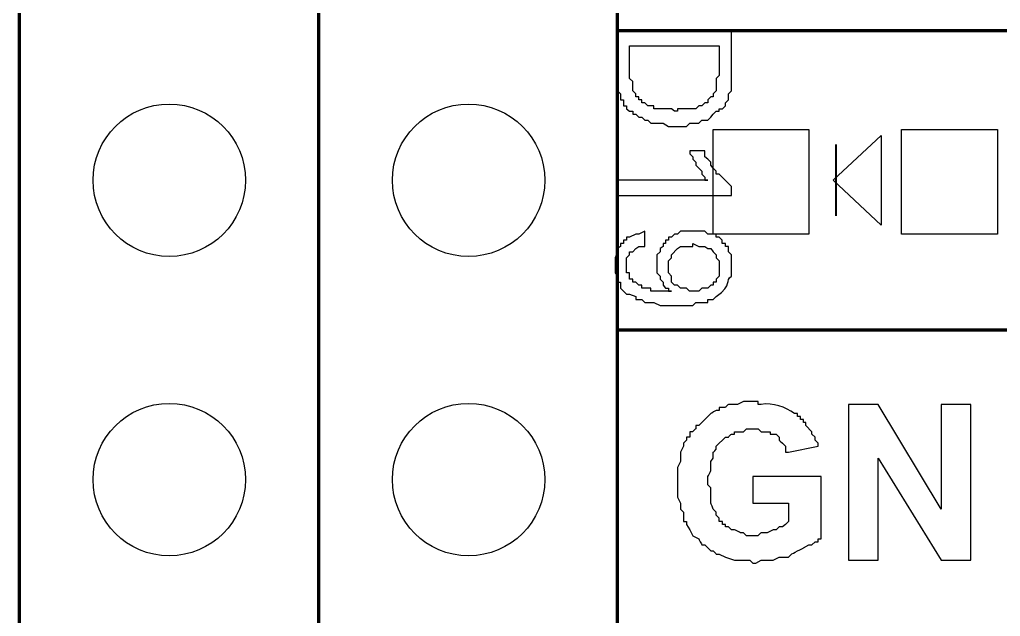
# Model space of a CAD drawing. Header units: millimetres. Extents: x -109 to -14.2, y -107.5 to -24.7.
# Drawn here: x -51.69 to -43.36, y -86.32 to -81.25 of the extents above; entities that cross this region are included whole.
import ezdxf

# ---------------------------------------------------------------- set-up
doc = ezdxf.new("R2010")
doc.units = ezdxf.units.MM
doc.header["$MEASUREMENT"] = 0
doc.layers.add('layer 1', color=7, linetype='Continuous')

msp = doc.modelspace()

# ---------------------------------------------------------------- linework, layer by layer
at = {"layer": 'layer 1', "color": 0}
for centre in [(-50.4162, -82.6177), (-47.8735, -82.6177), (-50.4162, -85.1604), (-47.8735, -85.1604)]:
    msp.add_ellipse(centre, major_axis=(0, 0.6474), ratio=1, dxfattribs=at)
at = {"layer": 'layer 1', "color": 0, "lineweight": 80}
for points in [[(-51.6875, -91.5042), (-51.6875, -91.5042), (-51.6875, -40.7152), (-51.6875, -40.7152)], [(-49.1448, -91.5042), (-49.1448, -91.5042), (-49.1448, -40.7152), (-49.1448, -40.7152)], [(-49.1448, -91.5042), (-49.1448, -91.5042), (-49.1448, -40.7152), (-49.1448, -40.7152)], [(-46.6086, -91.5042), (-46.6086, -91.5042), (-46.6086, -40.7152), (-46.6086, -40.7152)], [(-46.6086, -81.3464), (-46.6086, -81.3464), (-37.9674, -81.3464), (-37.9674, -81.3464)], [(-46.6086, -83.889), (-46.6086, -83.889), (-37.9674, -83.889), (-37.9674, -83.889)]]:
    msp.add_open_spline(points, degree=3, dxfattribs=at)
at = {"layer": 'layer 1', "color": 0}
for points, knots in [([(-46.6086, -81.3464), (-46.6086, -81.3464), (-45.6406, -81.3464), (-45.6406, -81.3464), (-45.6406, -81.3464), (-45.6406, -81.3464), (-45.6406, -81.8562), (-45.6406, -81.8562), (-45.6406, -81.8562), (-45.6406, -81.8562), (-45.6664, -81.882), (-45.6664, -81.882), (-45.6664, -81.882), (-45.6664, -81.882), (-45.6664, -81.9336), (-45.6664, -81.9336), (-45.6664, -81.9336), (-45.6664, -81.9336), (-45.6922, -81.9595), (-45.6922, -81.9595), (-45.6922, -81.9595), (-45.6922, -81.9595), (-45.6922, -81.9853), (-45.6922, -81.9853), (-45.6922, -81.9853), (-45.6922, -81.9853), (-45.718, -82.0111), (-45.718, -82.0111), (-45.718, -82.0111), (-45.718, -82.0111), (-45.7438, -82.0111), (-45.7438, -82.0111), (-45.7438, -82.0111), (-45.7438, -82.0111), (-45.7438, -82.0304), (-45.7438, -82.0304), (-45.7438, -82.0304), (-45.7438, -82.0304), (-45.7696, -82.0304), (-45.7696, -82.0304), (-45.7696, -82.0304), (-45.7696, -82.0304), (-45.7954, -82.0563), (-45.7954, -82.0563), (-45.7954, -82.0563), (-45.7954, -82.0563), (-45.8148, -82.0821), (-45.8148, -82.0821), (-45.8148, -82.0821), (-45.8148, -82.0821), (-45.8406, -82.1079), (-45.8406, -82.1079), (-45.8406, -82.1079), (-45.8406, -82.1079), (-45.8922, -82.1079), (-45.8922, -82.1079), (-45.8922, -82.1079), (-45.8922, -82.1079), (-45.9181, -82.1337), (-45.9181, -82.1337), (-45.9181, -82.1337), (-45.9181, -82.1337), (-45.9955, -82.1337), (-45.9955, -82.1337), (-45.9955, -82.1337), (-45.9955, -82.1337), (-46.0213, -82.1595), (-46.0213, -82.1595), (-46.0213, -82.1595), (-46.0213, -82.1595), (-46.1762, -82.1595), (-46.1762, -82.1595), (-46.1762, -82.1595), (-46.1762, -82.1595), (-46.2214, -82.1337), (-46.2214, -82.1337), (-46.2214, -82.1337), (-46.2214, -82.1337), (-46.3246, -82.1337), (-46.3246, -82.1337), (-46.3246, -82.1337), (-46.3246, -82.1337), (-46.3505, -82.1079), (-46.3505, -82.1079), (-46.3505, -82.1079), (-46.3505, -82.1079), (-46.3763, -82.1079), (-46.3763, -82.1079), (-46.3763, -82.1079), (-46.3763, -82.1079), (-46.4021, -82.0821), (-46.4021, -82.0821), (-46.4021, -82.0821), (-46.4021, -82.0821), (-46.4279, -82.0821), (-46.4279, -82.0821), (-46.4279, -82.0821), (-46.4279, -82.0821), (-46.4537, -82.0563), (-46.4537, -82.0563), (-46.4537, -82.0563), (-46.4537, -82.0563), (-46.4795, -82.0563), (-46.4795, -82.0563), (-46.4795, -82.0563), (-46.4795, -82.0563), (-46.4795, -82.0304), (-46.4795, -82.0304), (-46.4795, -82.0304), (-46.4795, -82.0304), (-46.5053, -82.0304), (-46.5053, -82.0304), (-46.5053, -82.0304), (-46.5053, -82.0304), (-46.5311, -82.0111), (-46.5311, -82.0111), (-46.5311, -82.0111), (-46.5311, -82.0111), (-46.5311, -81.9853), (-46.5311, -81.9853), (-46.5311, -81.9853), (-46.5311, -81.9853), (-46.557, -81.9853), (-46.557, -81.9853), (-46.557, -81.9853), (-46.557, -81.9853), (-46.557, -81.9336), (-46.557, -81.9336), (-46.557, -81.9336), (-46.557, -81.9336), (-46.5828, -81.9336), (-46.5828, -81.9336), (-46.5828, -81.9336), (-46.5828, -81.9336), (-46.5828, -81.882), (-46.5828, -81.882), (-46.5828, -81.882), (-46.5828, -81.882), (-46.6086, -81.8562), (-46.6086, -81.8562), (-46.6086, -81.8562), (-46.6086, -81.8562), (-46.6086, -81.7013), (-46.6086, -81.7013), (-46.6086, -81.7013), (-46.6086, -81.7013), (-46.6086, -81.3464), (-46.6086, -81.3464)], [0, 0, 0, 0, 0.026316, 0.026316, 0.026316, 0.026316, 0.052632, 0.052632, 0.052632, 0.052632, 0.078947, 0.078947, 0.078947, 0.078947, 0.105263, 0.105263, 0.105263, 0.105263, 0.131579, 0.131579, 0.131579, 0.131579, 0.157895, 0.157895, 0.157895, 0.157895, 0.184211, 0.184211, 0.184211, 0.184211, 0.210526, 0.210526, 0.210526, 0.210526, 0.236842, 0.236842, 0.236842, 0.236842, 0.263158, 0.263158, 0.263158, 0.263158, 0.289474, 0.289474, 0.289474, 0.289474, 0.315789, 0.315789, 0.315789, 0.315789, 0.342105, 0.342105, 0.342105, 0.342105, 0.368421, 0.368421, 0.368421, 0.368421, 0.394737, 0.394737, 0.394737, 0.394737, 0.421053, 0.421053, 0.421053, 0.421053, 0.447368, 0.447368, 0.447368, 0.447368, 0.473684, 0.473684, 0.473684, 0.473684, 0.5, 0.5, 0.5, 0.5, 0.526316, 0.526316, 0.526316, 0.526316, 0.552632, 0.552632, 0.552632, 0.552632, 0.578947, 0.578947, 0.578947, 0.578947, 0.605263, 0.605263, 0.605263, 0.605263, 0.631579, 0.631579, 0.631579, 0.631579, 0.657895, 0.657895, 0.657895, 0.657895, 0.684211, 0.684211, 0.684211, 0.684211, 0.710526, 0.710526, 0.710526, 0.710526, 0.736842, 0.736842, 0.736842, 0.736842, 0.763158, 0.763158, 0.763158, 0.763158, 0.789474, 0.789474, 0.789474, 0.789474, 0.815789, 0.815789, 0.815789, 0.815789, 0.842105, 0.842105, 0.842105, 0.842105, 0.868421, 0.868421, 0.868421, 0.868421, 0.894737, 0.894737, 0.894737, 0.894737, 0.921053, 0.921053, 0.921053, 0.921053, 0.947368, 0.947368, 0.947368, 0.947368, 1, 1, 1, 1]), ([(-46.5053, -81.4754), (-46.5053, -81.4754), (-46.5053, -81.7529), (-46.5053, -81.7529), (-46.5053, -81.7529), (-46.5053, -81.7529), (-46.4795, -81.7787), (-46.4795, -81.7787), (-46.4795, -81.7787), (-46.4795, -81.7787), (-46.4795, -81.8562), (-46.4795, -81.8562), (-46.4795, -81.8562), (-46.4795, -81.8562), (-46.4537, -81.882), (-46.4537, -81.882), (-46.4537, -81.882), (-46.4537, -81.882), (-46.4537, -81.9078), (-46.4537, -81.9078), (-46.4537, -81.9078), (-46.4537, -81.9078), (-46.4279, -81.9078), (-46.4279, -81.9078), (-46.4279, -81.9078), (-46.4279, -81.9078), (-46.4279, -81.9336), (-46.4279, -81.9336), (-46.4279, -81.9336), (-46.4279, -81.9336), (-46.4021, -81.9336), (-46.4021, -81.9336), (-46.4021, -81.9336), (-46.4021, -81.9336), (-46.4021, -81.9595), (-46.4021, -81.9595), (-46.4021, -81.9595), (-46.4021, -81.9595), (-46.3763, -81.9595), (-46.3763, -81.9595), (-46.3763, -81.9595), (-46.3763, -81.9595), (-46.3505, -81.9853), (-46.3505, -81.9853), (-46.3505, -81.9853), (-46.3505, -81.9853), (-46.2988, -81.9853), (-46.2988, -81.9853), (-46.2988, -81.9853), (-46.2988, -81.9853), (-46.2988, -82.0111), (-46.2988, -82.0111), (-46.2988, -82.0111), (-46.2988, -82.0111), (-46.1504, -82.0111), (-46.1504, -82.0111), (-46.1504, -82.0111), (-46.1504, -82.0111), (-46.1246, -82.0304), (-46.1246, -82.0304), (-46.1246, -82.0304), (-46.1246, -82.0304), (-46.0988, -82.0304), (-46.0988, -82.0304), (-46.0988, -82.0304), (-46.0988, -82.0304), (-46.0988, -82.0111), (-46.0988, -82.0111), (-46.0988, -82.0111), (-46.0988, -82.0111), (-45.9439, -82.0111), (-45.9439, -82.0111), (-45.9439, -82.0111), (-45.9439, -82.0111), (-45.9181, -81.9853), (-45.9181, -81.9853), (-45.9181, -81.9853), (-45.9181, -81.9853), (-45.8922, -81.9853), (-45.8922, -81.9853), (-45.8922, -81.9853), (-45.8922, -81.9853), (-45.8664, -81.9595), (-45.8664, -81.9595), (-45.8664, -81.9595), (-45.8664, -81.9595), (-45.8406, -81.9595), (-45.8406, -81.9595), (-45.8406, -81.9595), (-45.8406, -81.9595), (-45.8406, -81.9336), (-45.8406, -81.9336), (-45.8406, -81.9336), (-45.8406, -81.9336), (-45.8148, -81.9078), (-45.8148, -81.9078), (-45.8148, -81.9078), (-45.8148, -81.9078), (-45.7954, -81.9078), (-45.7954, -81.9078), (-45.7954, -81.9078), (-45.7954, -81.9078), (-45.7954, -81.882), (-45.7954, -81.882), (-45.7954, -81.882), (-45.7954, -81.882), (-45.7696, -81.8562), (-45.7696, -81.8562), (-45.7696, -81.8562), (-45.7696, -81.8562), (-45.7696, -81.7529), (-45.7696, -81.7529), (-45.7696, -81.7529), (-45.7696, -81.7529), (-45.7438, -81.7271), (-45.7438, -81.7271), (-45.7438, -81.7271), (-45.7438, -81.7271), (-45.7438, -81.4754), (-45.7438, -81.4754), (-45.7438, -81.4754), (-45.7438, -81.4754), (-46.5053, -81.4754), (-46.5053, -81.4754)], [0, 0, 0, 0, 0.03125, 0.03125, 0.03125, 0.03125, 0.0625, 0.0625, 0.0625, 0.0625, 0.09375, 0.09375, 0.09375, 0.09375, 0.125, 0.125, 0.125, 0.125, 0.15625, 0.15625, 0.15625, 0.15625, 0.1875, 0.1875, 0.1875, 0.1875, 0.21875, 0.21875, 0.21875, 0.21875, 0.25, 0.25, 0.25, 0.25, 0.28125, 0.28125, 0.28125, 0.28125, 0.3125, 0.3125, 0.3125, 0.3125, 0.34375, 0.34375, 0.34375, 0.34375, 0.375, 0.375, 0.375, 0.375, 0.40625, 0.40625, 0.40625, 0.40625, 0.4375, 0.4375, 0.4375, 0.4375, 0.46875, 0.46875, 0.46875, 0.46875, 0.5, 0.5, 0.5, 0.5, 0.53125, 0.53125, 0.53125, 0.53125, 0.5625, 0.5625, 0.5625, 0.5625, 0.59375, 0.59375, 0.59375, 0.59375, 0.625, 0.625, 0.625, 0.625, 0.65625, 0.65625, 0.65625, 0.65625, 0.6875, 0.6875, 0.6875, 0.6875, 0.71875, 0.71875, 0.71875, 0.71875, 0.75, 0.75, 0.75, 0.75, 0.78125, 0.78125, 0.78125, 0.78125, 0.8125, 0.8125, 0.8125, 0.8125, 0.84375, 0.84375, 0.84375, 0.84375, 0.875, 0.875, 0.875, 0.875, 0.90625, 0.90625, 0.90625, 0.90625, 0.9375, 0.9375, 0.9375, 0.9375, 1, 1, 1, 1]), ([(-45.7954, -82.1853), (-45.7954, -82.1853), (-45.7954, -83.0759), (-45.7954, -83.0759), (-45.7954, -83.0759), (-45.7954, -83.0759), (-44.9823, -83.0759), (-44.9823, -83.0759), (-44.9823, -83.0759), (-44.9823, -83.0759), (-44.9823, -82.1853), (-44.9823, -82.1853), (-44.9823, -82.1853), (-44.9823, -82.1853), (-45.7954, -82.1853), (-45.7954, -82.1853)], [0, 0, 0, 0, 0.2, 0.2, 0.2, 0.2, 0.4, 0.4, 0.4, 0.4, 0.6, 0.6, 0.6, 0.6, 1, 1, 1, 1]), ([(-44.195, -82.1853), (-44.195, -82.1853), (-44.195, -83.0759), (-44.195, -83.0759), (-44.195, -83.0759), (-44.195, -83.0759), (-43.3818, -83.0759), (-43.3818, -83.0759), (-43.3818, -83.0759), (-43.3818, -83.0759), (-43.3818, -82.1853), (-43.3818, -82.1853), (-43.3818, -82.1853), (-43.3818, -82.1853), (-44.195, -82.1853), (-44.195, -82.1853)], [0, 0, 0, 0, 0.2, 0.2, 0.2, 0.2, 0.4, 0.4, 0.4, 0.4, 0.6, 0.6, 0.6, 0.6, 1, 1, 1, 1]), ([(-44.3692, -82.2369), (-44.3692, -82.2369), (-44.7758, -82.6177), (-44.7758, -82.6177), (-44.7758, -82.6177), (-44.7758, -82.6177), (-44.3692, -82.9985), (-44.3692, -82.9985), (-44.3692, -82.9985), (-44.3692, -82.9985), (-44.3692, -82.2369), (-44.3692, -82.2369)], [0, 0, 0, 0, 0.25, 0.25, 0.25, 0.25, 0.5, 0.5, 0.5, 0.5, 1, 1, 1, 1]), ([(-46.6086, -82.7468), (-46.6086, -82.7468), (-46.6086, -82.6177), (-46.6086, -82.6177), (-46.6086, -82.6177), (-46.6086, -82.6177), (-45.8406, -82.6177), (-45.8406, -82.6177), (-45.8406, -82.6177), (-45.8406, -82.6177), (-45.8664, -82.6177), (-45.8664, -82.6177), (-45.8664, -82.6177), (-45.8664, -82.6177), (-45.8664, -82.5919), (-45.8664, -82.5919), (-45.8664, -82.5919), (-45.8664, -82.5919), (-45.8922, -82.5661), (-45.8922, -82.5661), (-45.8922, -82.5661), (-45.8922, -82.5661), (-45.8922, -82.5403), (-45.8922, -82.5403), (-45.8922, -82.5403), (-45.8922, -82.5403), (-45.9439, -82.4886), (-45.9439, -82.4886), (-45.9439, -82.4886), (-45.9439, -82.4886), (-45.9439, -82.4628), (-45.9439, -82.4628), (-45.9439, -82.4628), (-45.9439, -82.4628), (-45.9697, -82.437), (-45.9697, -82.437), (-45.9697, -82.437), (-45.9697, -82.437), (-45.9697, -82.4176), (-45.9697, -82.4176), (-45.9697, -82.4176), (-45.9697, -82.4176), (-45.9955, -82.3918), (-45.9955, -82.3918), (-45.9955, -82.3918), (-45.9955, -82.3918), (-45.9955, -82.366), (-45.9955, -82.366), (-45.9955, -82.366), (-45.9955, -82.366), (-45.8664, -82.366), (-45.8664, -82.366), (-45.8664, -82.366), (-45.8664, -82.366), (-45.8664, -82.4176), (-45.8664, -82.4176), (-45.8664, -82.4176), (-45.8664, -82.4176), (-45.8406, -82.437), (-45.8406, -82.437), (-45.8406, -82.437), (-45.8406, -82.437), (-45.8148, -82.4628), (-45.8148, -82.4628), (-45.8148, -82.4628), (-45.8148, -82.4628), (-45.8148, -82.4886), (-45.8148, -82.4886), (-45.8148, -82.4886), (-45.8148, -82.4886), (-45.7954, -82.5144), (-45.7954, -82.5144), (-45.7954, -82.5144), (-45.7954, -82.5144), (-45.7696, -82.5403), (-45.7696, -82.5403), (-45.7696, -82.5403), (-45.7696, -82.5403), (-45.7696, -82.5661), (-45.7696, -82.5661), (-45.7696, -82.5661), (-45.7696, -82.5661), (-45.7438, -82.5661), (-45.7438, -82.5661), (-45.7438, -82.5661), (-45.7438, -82.5661), (-45.6406, -82.6693), (-45.6406, -82.6693), (-45.6406, -82.6693), (-45.6406, -82.6693), (-45.6406, -82.7468), (-45.6406, -82.7468), (-45.6406, -82.7468), (-45.6406, -82.7468), (-46.6086, -82.7468), (-46.6086, -82.7468)], [0, 0, 0, 0, 0.04, 0.04, 0.04, 0.04, 0.08, 0.08, 0.08, 0.08, 0.12, 0.12, 0.12, 0.12, 0.16, 0.16, 0.16, 0.16, 0.2, 0.2, 0.2, 0.2, 0.24, 0.24, 0.24, 0.24, 0.28, 0.28, 0.28, 0.28, 0.32, 0.32, 0.32, 0.32, 0.36, 0.36, 0.36, 0.36, 0.4, 0.4, 0.4, 0.4, 0.44, 0.44, 0.44, 0.44, 0.48, 0.48, 0.48, 0.48, 0.52, 0.52, 0.52, 0.52, 0.56, 0.56, 0.56, 0.56, 0.6, 0.6, 0.6, 0.6, 0.64, 0.64, 0.64, 0.64, 0.68, 0.68, 0.68, 0.68, 0.72, 0.72, 0.72, 0.72, 0.76, 0.76, 0.76, 0.76, 0.8, 0.8, 0.8, 0.8, 0.84, 0.84, 0.84, 0.84, 0.88, 0.88, 0.88, 0.88, 0.92, 0.92, 0.92, 0.92, 1, 1, 1, 1]), ([(-46.3764, -83.0501), (-46.3764, -83.0501), (-46.3764, -83.1792), (-46.3764, -83.1792), (-46.3764, -83.1792), (-46.3764, -83.1792), (-46.428, -83.1792), (-46.428, -83.1792), (-46.428, -83.1792), (-46.428, -83.1792), (-46.4538, -83.1985), (-46.4538, -83.1985), (-46.4538, -83.1985), (-46.4538, -83.1985), (-46.4796, -83.2243), (-46.4796, -83.2243), (-46.4796, -83.2243), (-46.4796, -83.2243), (-46.5054, -83.2243), (-46.5054, -83.2243), (-46.5054, -83.2243), (-46.5054, -83.2243), (-46.5054, -83.2501), (-46.5054, -83.2501), (-46.5054, -83.2501), (-46.5054, -83.2501), (-46.5313, -83.276), (-46.5313, -83.276), (-46.5313, -83.276), (-46.5313, -83.276), (-46.5313, -83.405), (-46.5313, -83.405), (-46.5313, -83.405), (-46.5313, -83.405), (-46.5054, -83.405), (-46.5054, -83.405), (-46.5054, -83.405), (-46.5054, -83.405), (-46.5054, -83.4566), (-46.5054, -83.4566), (-46.5054, -83.4566), (-46.5054, -83.4566), (-46.4796, -83.4566), (-46.4796, -83.4566), (-46.4796, -83.4566), (-46.4796, -83.4566), (-46.4796, -83.4825), (-46.4796, -83.4825), (-46.4796, -83.4825), (-46.4796, -83.4825), (-46.4538, -83.4825), (-46.4538, -83.4825), (-46.4538, -83.4825), (-46.4538, -83.4825), (-46.428, -83.5083), (-46.428, -83.5083), (-46.428, -83.5083), (-46.428, -83.5083), (-46.4022, -83.5083), (-46.4022, -83.5083), (-46.4022, -83.5083), (-46.4022, -83.5083), (-46.4022, -83.5341), (-46.4022, -83.5341), (-46.4022, -83.5341), (-46.4022, -83.5341), (-46.3247, -83.5341), (-46.3247, -83.5341), (-46.3247, -83.5341), (-46.3247, -83.5341), (-46.3247, -83.5599), (-46.3247, -83.5599), (-46.3247, -83.5599), (-46.3247, -83.5599), (-46.2989, -83.5599), (-46.2989, -83.5599), (-46.2989, -83.5599), (-46.258, -83.5599), (-46.2172, -83.5599), (-46.1763, -83.5599), (-46.1763, -83.5599), (-46.1763, -83.5599), (-46.1505, -83.5599), (-46.1505, -83.5599), (-46.1505, -83.5599), (-46.1505, -83.5599), (-46.1763, -83.5599), (-46.1763, -83.5599), (-46.1763, -83.5599), (-46.1763, -83.5599), (-46.1763, -83.5341), (-46.1763, -83.5341), (-46.1763, -83.5341), (-46.1763, -83.5341), (-46.2021, -83.5341), (-46.2021, -83.5341), (-46.2021, -83.5341), (-46.2021, -83.5341), (-46.2215, -83.5083), (-46.2215, -83.5083), (-46.2215, -83.5083), (-46.2215, -83.5083), (-46.2215, -83.4825), (-46.2215, -83.4825), (-46.2215, -83.4825), (-46.2215, -83.4825), (-46.2473, -83.4566), (-46.2473, -83.4566), (-46.2473, -83.4566), (-46.2473, -83.4566), (-46.2473, -83.4309), (-46.2473, -83.4309), (-46.2473, -83.4309), (-46.2473, -83.4309), (-46.2731, -83.405), (-46.2731, -83.405), (-46.2731, -83.405), (-46.2731, -83.405), (-46.2731, -83.2501), (-46.2731, -83.2501), (-46.2731, -83.2501), (-46.2731, -83.2501), (-46.2473, -83.2243), (-46.2473, -83.2243), (-46.2473, -83.2243), (-46.2473, -83.2243), (-46.2473, -83.1985), (-46.2473, -83.1985), (-46.2473, -83.1985), (-46.2473, -83.1985), (-46.2215, -83.1792), (-46.2215, -83.1792), (-46.2215, -83.1792), (-46.2215, -83.1792), (-46.2215, -83.1533), (-46.2215, -83.1533), (-46.2215, -83.1533), (-46.2215, -83.1533), (-46.2021, -83.1533), (-46.2021, -83.1533), (-46.2021, -83.1533), (-46.2021, -83.1533), (-46.2021, -83.1275), (-46.2021, -83.1275), (-46.2021, -83.1275), (-46.2021, -83.1275), (-46.1763, -83.1275), (-46.1763, -83.1275), (-46.1763, -83.1275), (-46.1763, -83.1275), (-46.1763, -83.1017), (-46.1763, -83.1017), (-46.1763, -83.1017), (-46.1763, -83.1017), (-46.1505, -83.1017), (-46.1505, -83.1017), (-46.1505, -83.1017), (-46.1505, -83.1017), (-46.1247, -83.0759), (-46.1247, -83.0759), (-46.1247, -83.0759), (-46.1247, -83.0759), (-46.0989, -83.0759), (-46.0989, -83.0759), (-46.0989, -83.0759), (-46.0989, -83.0759), (-46.073, -83.0501), (-46.073, -83.0501), (-46.073, -83.0501), (-46.073, -83.0501), (-45.8665, -83.0501), (-45.8665, -83.0501), (-45.8665, -83.0501), (-45.8665, -83.0501), (-45.8407, -83.0759), (-45.8407, -83.0759), (-45.8407, -83.0759), (-45.8407, -83.0759), (-45.7697, -83.0759), (-45.7697, -83.0759), (-45.7697, -83.0759), (-45.7697, -83.0759), (-45.7697, -83.1017), (-45.7697, -83.1017), (-45.7697, -83.1017), (-45.7697, -83.1017), (-45.7439, -83.1017), (-45.7439, -83.1017), (-45.7439, -83.1017), (-45.7439, -83.1017), (-45.7181, -83.1275), (-45.7181, -83.1275), (-45.7181, -83.1275), (-45.7181, -83.1275), (-45.7181, -83.1533), (-45.7181, -83.1533), (-45.7181, -83.1533), (-45.7181, -83.1533), (-45.6923, -83.1533), (-45.6923, -83.1533), (-45.6923, -83.1533), (-45.6923, -83.1533), (-45.6923, -83.1792), (-45.6923, -83.1792), (-45.6923, -83.1792), (-45.6923, -83.1792), (-45.6665, -83.1792), (-45.6665, -83.1792), (-45.6665, -83.1792), (-45.6665, -83.1792), (-45.6665, -83.2243), (-45.6665, -83.2243), (-45.6665, -83.2243), (-45.6665, -83.2243), (-45.6407, -83.2501), (-45.6407, -83.2501), (-45.6407, -83.2501), (-45.6407, -83.2501), (-45.6407, -83.4309), (-45.6407, -83.4309), (-45.6407, -83.4309), (-45.6968, -83.4707), (-45.6273, -83.5028), (-45.7697, -83.6051), (-45.7697, -83.6051), (-45.7697, -83.6051), (-45.7956, -83.6309), (-45.7956, -83.6309), (-45.7956, -83.6309), (-45.7956, -83.6309), (-45.8407, -83.6309), (-45.8407, -83.6309), (-45.8407, -83.6309), (-45.8407, -83.6309), (-45.8407, -83.6567), (-45.8407, -83.6567), (-45.8407, -83.6567), (-45.8407, -83.6567), (-45.944, -83.6567), (-45.944, -83.6567), (-45.944, -83.6567), (-45.944, -83.6567), (-45.9698, -83.6825), (-45.9698, -83.6825), (-45.9698, -83.6825), (-45.9698, -83.6825), (-46.2473, -83.6825), (-46.2473, -83.6825), (-46.2473, -83.6825), (-46.2473, -83.6825), (-46.2989, -83.6567), (-46.2989, -83.6567), (-46.2989, -83.6567), (-46.2989, -83.6567), (-46.3764, -83.6567), (-46.3764, -83.6567), (-46.3764, -83.6567), (-46.3764, -83.6567), (-46.4022, -83.6309), (-46.4022, -83.6309), (-46.4022, -83.6309), (-46.4022, -83.6309), (-46.4538, -83.6309), (-46.4538, -83.6309), (-46.4538, -83.6309), (-46.4538, -83.6309), (-46.4538, -83.6051), (-46.4538, -83.6051), (-46.4538, -83.6051), (-46.4538, -83.6051), (-46.5054, -83.5857), (-46.5054, -83.5857), (-46.5054, -83.5857), (-46.5054, -83.5857), (-46.5313, -83.5857), (-46.5313, -83.5857), (-46.5313, -83.5857), (-46.5313, -83.5857), (-46.5829, -83.5341), (-46.5829, -83.5341), (-46.5829, -83.5341), (-46.5829, -83.5341), (-46.5829, -83.4825), (-46.5829, -83.4825), (-46.5829, -83.4825), (-46.5829, -83.4825), (-46.6087, -83.4825), (-46.6087, -83.4825), (-46.6087, -83.4825), (-46.6087, -83.4825), (-46.6087, -83.4309), (-46.6087, -83.4309), (-46.6087, -83.4309), (-46.6087, -83.4309), (-46.6281, -83.405), (-46.6281, -83.405), (-46.6281, -83.405), (-46.6281, -83.405), (-46.6281, -83.276), (-46.6281, -83.276), (-46.6281, -83.276), (-46.6281, -83.276), (-46.6087, -83.2243), (-46.6087, -83.2243), (-46.6087, -83.2243), (-46.6087, -83.2243), (-46.6087, -83.1985), (-46.6087, -83.1985), (-46.6087, -83.1985), (-46.6087, -83.1985), (-46.5829, -83.1792), (-46.5829, -83.1792), (-46.5829, -83.1792), (-46.5829, -83.1792), (-46.5829, -83.1533), (-46.5829, -83.1533), (-46.5829, -83.1533), (-46.5829, -83.1533), (-46.5571, -83.1533), (-46.5571, -83.1533), (-46.5571, -83.1533), (-46.5571, -83.1533), (-46.5571, -83.1275), (-46.5571, -83.1275), (-46.5571, -83.1275), (-46.5571, -83.1275), (-46.5313, -83.1275), (-46.5313, -83.1275), (-46.5313, -83.1275), (-46.5313, -83.1275), (-46.5313, -83.1017), (-46.5313, -83.1017), (-46.5313, -83.1017), (-46.5313, -83.1017), (-46.5054, -83.1017), (-46.5054, -83.1017), (-46.5054, -83.1017), (-46.5054, -83.1017), (-46.4538, -83.0759), (-46.4538, -83.0759), (-46.4538, -83.0759), (-46.4538, -83.0759), (-46.428, -83.0759), (-46.428, -83.0759), (-46.428, -83.0759), (-46.428, -83.0759), (-46.3764, -83.0501), (-46.3764, -83.0501)], [0, 0, 0, 0, 0.011364, 0.011364, 0.011364, 0.011364, 0.022727, 0.022727, 0.022727, 0.022727, 0.034091, 0.034091, 0.034091, 0.034091, 0.045455, 0.045455, 0.045455, 0.045455, 0.056818, 0.056818, 0.056818, 0.056818, 0.068182, 0.068182, 0.068182, 0.068182, 0.079545, 0.079545, 0.079545, 0.079545, 0.090909, 0.090909, 0.090909, 0.090909, 0.102273, 0.102273, 0.102273, 0.102273, 0.113636, 0.113636, 0.113636, 0.113636, 0.125, 0.125, 0.125, 0.125, 0.136364, 0.136364, 0.136364, 0.136364, 0.147727, 0.147727, 0.147727, 0.147727, 0.159091, 0.159091, 0.159091, 0.159091, 0.170455, 0.170455, 0.170455, 0.170455, 0.181818, 0.181818, 0.181818, 0.181818, 0.193182, 0.193182, 0.193182, 0.193182, 0.204545, 0.204545, 0.204545, 0.204545, 0.215909, 0.215909, 0.215909, 0.215909, 0.227273, 0.227273, 0.227273, 0.227273, 0.238636, 0.238636, 0.238636, 0.238636, 0.25, 0.25, 0.25, 0.25, 0.261364, 0.261364, 0.261364, 0.261364, 0.272727, 0.272727, 0.272727, 0.272727, 0.284091, 0.284091, 0.284091, 0.284091, 0.295455, 0.295455, 0.295455, 0.295455, 0.306818, 0.306818, 0.306818, 0.306818, 0.318182, 0.318182, 0.318182, 0.318182, 0.329545, 0.329545, 0.329545, 0.329545, 0.340909, 0.340909, 0.340909, 0.340909, 0.352273, 0.352273, 0.352273, 0.352273, 0.363636, 0.363636, 0.363636, 0.363636, 0.375, 0.375, 0.375, 0.375, 0.386364, 0.386364, 0.386364, 0.386364, 0.397727, 0.397727, 0.397727, 0.397727, 0.409091, 0.409091, 0.409091, 0.409091, 0.420455, 0.420455, 0.420455, 0.420455, 0.431818, 0.431818, 0.431818, 0.431818, 0.443182, 0.443182, 0.443182, 0.443182, 0.454545, 0.454545, 0.454545, 0.454545, 0.465909, 0.465909, 0.465909, 0.465909, 0.477273, 0.477273, 0.477273, 0.477273, 0.488636, 0.488636, 0.488636, 0.488636, 0.5, 0.5, 0.5, 0.5, 0.511364, 0.511364, 0.511364, 0.511364, 0.522727, 0.522727, 0.522727, 0.522727, 0.534091, 0.534091, 0.534091, 0.534091, 0.545455, 0.545455, 0.545455, 0.545455, 0.556818, 0.556818, 0.556818, 0.556818, 0.568182, 0.568182, 0.568182, 0.568182, 0.579545, 0.579545, 0.579545, 0.579545, 0.590909, 0.590909, 0.590909, 0.590909, 0.602273, 0.602273, 0.602273, 0.602273, 0.613636, 0.613636, 0.613636, 0.613636, 0.625, 0.625, 0.625, 0.625, 0.636364, 0.636364, 0.636364, 0.636364, 0.647727, 0.647727, 0.647727, 0.647727, 0.659091, 0.659091, 0.659091, 0.659091, 0.670455, 0.670455, 0.670455, 0.670455, 0.681818, 0.681818, 0.681818, 0.681818, 0.693182, 0.693182, 0.693182, 0.693182, 0.704545, 0.704545, 0.704545, 0.704545, 0.715909, 0.715909, 0.715909, 0.715909, 0.727273, 0.727273, 0.727273, 0.727273, 0.738636, 0.738636, 0.738636, 0.738636, 0.75, 0.75, 0.75, 0.75, 0.761364, 0.761364, 0.761364, 0.761364, 0.772727, 0.772727, 0.772727, 0.772727, 0.784091, 0.784091, 0.784091, 0.784091, 0.795455, 0.795455, 0.795455, 0.795455, 0.806818, 0.806818, 0.806818, 0.806818, 0.818182, 0.818182, 0.818182, 0.818182, 0.829545, 0.829545, 0.829545, 0.829545, 0.840909, 0.840909, 0.840909, 0.840909, 0.852273, 0.852273, 0.852273, 0.852273, 0.863636, 0.863636, 0.863636, 0.863636, 0.875, 0.875, 0.875, 0.875, 0.886364, 0.886364, 0.886364, 0.886364, 0.897727, 0.897727, 0.897727, 0.897727, 0.909091, 0.909091, 0.909091, 0.909091, 0.920455, 0.920455, 0.920455, 0.920455, 0.931818, 0.931818, 0.931818, 0.931818, 0.943182, 0.943182, 0.943182, 0.943182, 0.954545, 0.954545, 0.954545, 0.954545, 0.965909, 0.965909, 0.965909, 0.965909, 0.977273, 0.977273, 0.977273, 0.977273, 1, 1, 1, 1]), ([(-45.944, -83.5599), (-45.944, -83.5599), (-45.9182, -83.5599), (-45.9182, -83.5599), (-45.9182, -83.5599), (-45.9182, -83.5599), (-45.8924, -83.5341), (-45.8924, -83.5341), (-45.8924, -83.5341), (-45.8924, -83.5341), (-45.8407, -83.5341), (-45.8407, -83.5341), (-45.8407, -83.5341), (-45.8407, -83.5341), (-45.8149, -83.5083), (-45.8149, -83.5083), (-45.8149, -83.5083), (-45.8149, -83.5083), (-45.7956, -83.5083), (-45.7956, -83.5083), (-45.7956, -83.5083), (-45.7956, -83.5083), (-45.7956, -83.4825), (-45.7956, -83.4825), (-45.7956, -83.4825), (-45.7956, -83.4825), (-45.7697, -83.4825), (-45.7697, -83.4825), (-45.7697, -83.4825), (-45.7697, -83.4825), (-45.7697, -83.4566), (-45.7697, -83.4566), (-45.7697, -83.4566), (-45.7697, -83.4566), (-45.7439, -83.4309), (-45.7439, -83.4309), (-45.7439, -83.4309), (-45.7439, -83.4309), (-45.7439, -83.3018), (-45.7439, -83.3018), (-45.7439, -83.3018), (-45.7439, -83.3018), (-45.7697, -83.276), (-45.7697, -83.276), (-45.7697, -83.276), (-45.7697, -83.276), (-45.7697, -83.2501), (-45.7697, -83.2501), (-45.7697, -83.2501), (-45.7697, -83.2501), (-45.7956, -83.2243), (-45.7956, -83.2243), (-45.7956, -83.2243), (-45.7956, -83.2243), (-45.8149, -83.1985), (-45.8149, -83.1985), (-45.8149, -83.1985), (-45.8149, -83.1985), (-45.8407, -83.1985), (-45.8407, -83.1985), (-45.8407, -83.1985), (-45.8407, -83.1985), (-45.8665, -83.1792), (-45.8665, -83.1792), (-45.8665, -83.1792), (-45.8665, -83.1792), (-45.9182, -83.1792), (-45.9182, -83.1792), (-45.9182, -83.1792), (-45.9182, -83.1792), (-45.9698, -83.1533), (-45.9698, -83.1533), (-45.9698, -83.1533), (-45.9698, -83.1533), (-45.9698, -83.1792), (-45.9698, -83.1792), (-45.9698, -83.1792), (-45.9698, -83.1792), (-46.073, -83.1792), (-46.073, -83.1792), (-46.073, -83.1792), (-46.073, -83.1792), (-46.0989, -83.1985), (-46.0989, -83.1985), (-46.0989, -83.1985), (-46.0989, -83.1985), (-46.1505, -83.2501), (-46.1505, -83.2501), (-46.1505, -83.2501), (-46.1505, -83.2501), (-46.1505, -83.276), (-46.1505, -83.276), (-46.1505, -83.276), (-46.1505, -83.276), (-46.1763, -83.3018), (-46.1763, -83.3018), (-46.1763, -83.3018), (-46.1763, -83.3018), (-46.1763, -83.405), (-46.1763, -83.405), (-46.1763, -83.405), (-46.1763, -83.405), (-46.1505, -83.4309), (-46.1505, -83.4309), (-46.1505, -83.4309), (-46.1505, -83.4309), (-46.1505, -83.4825), (-46.1505, -83.4825), (-46.1505, -83.4825), (-46.1505, -83.4825), (-46.1247, -83.5083), (-46.1247, -83.5083), (-46.1247, -83.5083), (-46.1247, -83.5083), (-46.0989, -83.5083), (-46.0989, -83.5083), (-46.0989, -83.5083), (-46.0989, -83.5083), (-46.073, -83.5341), (-46.073, -83.5341), (-46.073, -83.5341), (-46.073, -83.5341), (-46.0214, -83.5341), (-46.0214, -83.5341), (-46.0214, -83.5341), (-46.0214, -83.5341), (-45.9956, -83.5599), (-45.9956, -83.5599), (-45.9956, -83.5599), (-45.9956, -83.5599), (-45.944, -83.5599), (-45.944, -83.5599)], [0, 0, 0, 0, 0.029412, 0.029412, 0.029412, 0.029412, 0.058824, 0.058824, 0.058824, 0.058824, 0.088235, 0.088235, 0.088235, 0.088235, 0.117647, 0.117647, 0.117647, 0.117647, 0.147059, 0.147059, 0.147059, 0.147059, 0.176471, 0.176471, 0.176471, 0.176471, 0.205882, 0.205882, 0.205882, 0.205882, 0.235294, 0.235294, 0.235294, 0.235294, 0.264706, 0.264706, 0.264706, 0.264706, 0.294118, 0.294118, 0.294118, 0.294118, 0.323529, 0.323529, 0.323529, 0.323529, 0.352941, 0.352941, 0.352941, 0.352941, 0.382353, 0.382353, 0.382353, 0.382353, 0.411765, 0.411765, 0.411765, 0.411765, 0.441176, 0.441176, 0.441176, 0.441176, 0.470588, 0.470588, 0.470588, 0.470588, 0.5, 0.5, 0.5, 0.5, 0.529412, 0.529412, 0.529412, 0.529412, 0.558824, 0.558824, 0.558824, 0.558824, 0.588235, 0.588235, 0.588235, 0.588235, 0.617647, 0.617647, 0.617647, 0.617647, 0.647059, 0.647059, 0.647059, 0.647059, 0.676471, 0.676471, 0.676471, 0.676471, 0.705882, 0.705882, 0.705882, 0.705882, 0.735294, 0.735294, 0.735294, 0.735294, 0.764706, 0.764706, 0.764706, 0.764706, 0.794118, 0.794118, 0.794118, 0.794118, 0.823529, 0.823529, 0.823529, 0.823529, 0.852941, 0.852941, 0.852941, 0.852941, 0.882353, 0.882353, 0.882353, 0.882353, 0.911765, 0.911765, 0.911765, 0.911765, 0.941176, 0.941176, 0.941176, 0.941176, 1, 1, 1, 1]), ([(-46.6086, -83.889), (-46.6086, -83.889), (-46.6086, -86.4253), (-46.6086, -86.4253), (-46.6086, -86.4253), (-46.6086, -86.4253), (-37.7157, -86.4253), (-37.7157, -86.4253), (-37.7157, -86.4253), (-37.7157, -86.4253), (-37.7157, -83.889), (-37.7157, -83.889), (-37.7157, -83.889), (-37.7157, -83.889), (-46.6086, -83.889), (-46.6086, -83.889)], [0, 0, 0, 0, 0.2, 0.2, 0.2, 0.2, 0.4, 0.4, 0.4, 0.4, 0.6, 0.6, 0.6, 0.6, 1, 1, 1, 1]), ([(-45.4599, -85.3604), (-45.4599, -85.3604), (-45.4599, -85.1346), (-45.4599, -85.1346), (-45.4599, -85.1346), (-45.4599, -85.1346), (-44.8791, -85.1346), (-44.8791, -85.1346), (-44.8791, -85.1346), (-44.8791, -85.1346), (-44.8791, -85.6637), (-44.8791, -85.6637), (-44.8791, -85.6637), (-44.8791, -85.6637), (-44.9049, -85.6637), (-44.9049, -85.6637), (-44.9049, -85.6637), (-44.9049, -85.6637), (-44.9049, -85.6896), (-44.9049, -85.6896), (-44.9049, -85.6896), (-44.9049, -85.6896), (-44.9307, -85.6896), (-44.9307, -85.6896), (-44.9307, -85.6896), (-44.9307, -85.6896), (-44.9565, -85.7154), (-44.9565, -85.7154), (-44.9565, -85.7154), (-44.9565, -85.7154), (-44.9823, -85.7154), (-44.9823, -85.7154), (-44.9823, -85.7154), (-44.9823, -85.7154), (-45.0275, -85.7412), (-45.0275, -85.7412), (-45.0275, -85.7412), (-45.0275, -85.7412), (-45.1307, -85.7928), (-45.1307, -85.7928), (-45.1307, -85.7928), (-45.1307, -85.7928), (-45.1565, -85.8186), (-45.1565, -85.8186), (-45.1565, -85.8186), (-45.1565, -85.8186), (-45.234, -85.8186), (-45.234, -85.8186), (-45.234, -85.8186), (-45.234, -85.8186), (-45.2856, -85.8444), (-45.2856, -85.8444), (-45.2856, -85.8444), (-45.2856, -85.8444), (-45.3889, -85.8444), (-45.3889, -85.8444), (-45.3889, -85.8444), (-45.3889, -85.8444), (-45.4341, -85.8703), (-45.4341, -85.8703), (-45.4341, -85.8703), (-45.4341, -85.8703), (-45.4599, -85.8703), (-45.4599, -85.8703), (-45.4599, -85.8703), (-45.4599, -85.8703), (-45.4857, -85.8444), (-45.4857, -85.8444), (-45.4857, -85.8444), (-45.4857, -85.8444), (-45.6148, -85.8444), (-45.6148, -85.8444), (-45.6148, -85.8444), (-45.6148, -85.8444), (-45.6922, -85.8186), (-45.6922, -85.8186), (-45.6922, -85.8186), (-45.6922, -85.8186), (-45.7438, -85.7928), (-45.7438, -85.7928), (-45.7438, -85.7928), (-45.7438, -85.7928), (-45.7696, -85.7928), (-45.7696, -85.7928), (-45.7696, -85.7928), (-45.7696, -85.7928), (-45.7954, -85.767), (-45.7954, -85.767), (-45.7954, -85.767), (-45.7954, -85.767), (-45.8148, -85.767), (-45.8148, -85.767), (-45.8148, -85.767), (-45.8148, -85.767), (-45.8664, -85.7154), (-45.8664, -85.7154), (-45.8664, -85.7154), (-45.8664, -85.7154), (-45.8922, -85.7154), (-45.8922, -85.7154), (-45.8922, -85.7154), (-45.8922, -85.7154), (-45.9181, -85.6637), (-45.9181, -85.6637), (-45.9181, -85.6637), (-45.9181, -85.6637), (-45.9697, -85.6379), (-45.9697, -85.6379), (-45.9697, -85.6379), (-45.9697, -85.6379), (-45.9955, -85.5863), (-45.9955, -85.5863), (-45.9955, -85.5863), (-45.9955, -85.5863), (-46.0213, -85.5411), (-46.0213, -85.5411), (-46.0213, -85.5411), (-46.0213, -85.5411), (-46.0213, -85.5153), (-46.0213, -85.5153), (-46.0213, -85.5153), (-46.0213, -85.5153), (-46.0471, -85.5153), (-46.0471, -85.5153), (-46.0471, -85.5153), (-46.0471, -85.5153), (-46.0471, -85.4379), (-46.0471, -85.4379), (-46.0471, -85.4379), (-46.0471, -85.4379), (-46.0729, -85.4121), (-46.0729, -85.4121), (-46.0729, -85.4121), (-46.0729, -85.4121), (-46.0729, -85.3604), (-46.0729, -85.3604), (-46.0729, -85.3604), (-46.0729, -85.3604), (-46.0988, -85.3088), (-46.0988, -85.3088), (-46.0988, -85.3088), (-46.0988, -85.3088), (-46.0988, -85.0571), (-46.0988, -85.0571), (-46.0988, -85.0571), (-46.0988, -85.0571), (-46.0729, -85.0055), (-46.0729, -85.0055), (-46.0729, -85.0055), (-46.0729, -85.0055), (-46.0729, -84.928), (-46.0729, -84.928), (-46.0729, -84.928), (-46.0729, -84.928), (-46.0471, -84.8764), (-46.0471, -84.8764), (-46.0471, -84.8764), (-46.0471, -84.8764), (-46.0471, -84.8506), (-46.0471, -84.8506), (-46.0471, -84.8506), (-46.0471, -84.8506), (-46.0213, -84.8248), (-46.0213, -84.8248), (-46.0213, -84.8248), (-46.0213, -84.8248), (-46.0213, -84.799), (-46.0213, -84.799), (-46.0213, -84.799), (-46.0213, -84.799), (-45.9955, -84.799), (-45.9955, -84.799), (-45.9955, -84.799), (-45.9955, -84.799), (-45.9955, -84.7538), (-45.9955, -84.7538), (-45.9955, -84.7538), (-45.9955, -84.7538), (-45.9697, -84.7538), (-45.9697, -84.7538), (-45.9697, -84.7538), (-45.9697, -84.7538), (-45.9439, -84.728), (-45.9439, -84.728), (-45.9439, -84.728), (-45.9439, -84.728), (-45.9439, -84.7022), (-45.9439, -84.7022), (-45.9439, -84.7022), (-45.9439, -84.7022), (-45.9181, -84.7022), (-45.9181, -84.7022), (-45.9181, -84.7022), (-45.9181, -84.7022), (-45.8148, -84.5989), (-45.8148, -84.5989), (-45.8148, -84.5989), (-45.8148, -84.5989), (-45.7696, -84.5731), (-45.7696, -84.5731), (-45.7696, -84.5731), (-45.7696, -84.5731), (-45.7438, -84.5731), (-45.7438, -84.5731), (-45.7438, -84.5731), (-45.7438, -84.5731), (-45.7438, -84.5473), (-45.7438, -84.5473), (-45.7438, -84.5473), (-45.7438, -84.5473), (-45.6922, -84.5473), (-45.6922, -84.5473), (-45.6922, -84.5473), (-45.6922, -84.5473), (-45.6664, -84.5215), (-45.6664, -84.5215), (-45.6664, -84.5215), (-45.6664, -84.5215), (-45.5889, -84.5215), (-45.5889, -84.5215), (-45.5889, -84.5215), (-45.5889, -84.5215), (-45.5373, -84.4957), (-45.5373, -84.4957), (-45.5373, -84.4957), (-45.5373, -84.4957), (-45.4147, -84.4957), (-45.4147, -84.4957), (-45.4147, -84.4957), (-45.4147, -84.4957), (-45.4147, -84.5215), (-45.4147, -84.5215), (-45.4147, -84.5215), (-45.4147, -84.5215), (-45.3889, -84.5215), (-45.3889, -84.5215), (-45.3889, -84.5215), (-45.2852, -84.5065), (-45.1836, -84.543), (-45.1049, -84.5989), (-45.1049, -84.5989), (-45.1049, -84.5989), (-45.0791, -84.5989), (-45.0791, -84.5989), (-45.0791, -84.5989), (-45.0791, -84.5989), (-45.0791, -84.6247), (-45.0791, -84.6247), (-45.0791, -84.6247), (-45.0791, -84.6247), (-45.0533, -84.6247), (-45.0533, -84.6247), (-45.0533, -84.6247), (-45.0533, -84.6247), (-45.0533, -84.6506), (-45.0533, -84.6506), (-45.0533, -84.6506), (-45.0533, -84.6506), (-45.0275, -84.6506), (-45.0275, -84.6506), (-45.0275, -84.6506), (-45.0275, -84.6506), (-45.0275, -84.6764), (-45.0275, -84.6764), (-45.0275, -84.6764), (-45.0275, -84.6764), (-45.0081, -84.6764), (-45.0081, -84.6764), (-45.0081, -84.6764), (-45.0081, -84.6764), (-45.0081, -84.7022), (-45.0081, -84.7022), (-45.0081, -84.7022), (-45.0081, -84.7022), (-44.9565, -84.7538), (-44.9565, -84.7538), (-44.9565, -84.7538), (-44.9565, -84.7538), (-44.9565, -84.7732), (-44.9565, -84.7732), (-44.9565, -84.7732), (-44.9565, -84.7732), (-44.9307, -84.799), (-44.9307, -84.799), (-44.9307, -84.799), (-44.9307, -84.799), (-44.9307, -84.8248), (-44.9307, -84.8248), (-44.9307, -84.8248), (-44.9307, -84.8248), (-44.9049, -84.8506), (-44.9049, -84.8506), (-44.9049, -84.8506), (-44.9049, -84.8506), (-44.9049, -84.8764), (-44.9049, -84.8764), (-44.9049, -84.8764), (-44.9049, -84.8764), (-45.1565, -84.928), (-45.1565, -84.928), (-45.1565, -84.928), (-45.1565, -84.928), (-45.1824, -84.928), (-45.1824, -84.928), (-45.1824, -84.928), (-45.1824, -84.928), (-45.1824, -84.8764), (-45.1824, -84.8764), (-45.1824, -84.8764), (-45.1824, -84.8764), (-45.234, -84.8248), (-45.234, -84.8248), (-45.234, -84.8248), (-45.234, -84.8248), (-45.234, -84.799), (-45.234, -84.799), (-45.234, -84.799), (-45.234, -84.799), (-45.2598, -84.7732), (-45.2598, -84.7732), (-45.2598, -84.7732), (-45.2598, -84.7732), (-45.3114, -84.7732), (-45.3114, -84.7732), (-45.3114, -84.7732), (-45.3114, -84.7732), (-45.3114, -84.7538), (-45.3114, -84.7538), (-45.3114, -84.7538), (-45.3114, -84.7538), (-45.3889, -84.7538), (-45.3889, -84.7538), (-45.3889, -84.7538), (-45.3889, -84.7538), (-45.4147, -84.728), (-45.4147, -84.728), (-45.4147, -84.728), (-45.4147, -84.728), (-45.5115, -84.728), (-45.5115, -84.728), (-45.5115, -84.728), (-45.5115, -84.728), (-45.5373, -84.7538), (-45.5373, -84.7538), (-45.5373, -84.7538), (-45.5373, -84.7538), (-45.6148, -84.7538), (-45.6148, -84.7538), (-45.6148, -84.7538), (-45.6148, -84.7538), (-45.6148, -84.7732), (-45.6148, -84.7732), (-45.6148, -84.7732), (-45.6148, -84.7732), (-45.6406, -84.7732), (-45.6406, -84.7732), (-45.6406, -84.7732), (-45.6406, -84.7732), (-45.6664, -84.799), (-45.6664, -84.799), (-45.6664, -84.799), (-45.6664, -84.799), (-45.6922, -84.799), (-45.6922, -84.799), (-45.6922, -84.799), (-45.6922, -84.799), (-45.7696, -84.8764), (-45.7696, -84.8764), (-45.7696, -84.8764), (-45.7696, -84.8764), (-45.7696, -84.9022), (-45.7696, -84.9022), (-45.7696, -84.9022), (-45.7696, -84.9022), (-45.7954, -84.928), (-45.7954, -84.928), (-45.7954, -84.928), (-45.7954, -84.928), (-45.7954, -84.9797), (-45.7954, -84.9797), (-45.7954, -84.9797), (-45.7954, -84.9797), (-45.8148, -85.0055), (-45.8148, -85.0055), (-45.8148, -85.0055), (-45.8148, -85.0055), (-45.8148, -85.0829), (-45.8148, -85.0829), (-45.8148, -85.0829), (-45.8148, -85.0829), (-45.8406, -85.1346), (-45.8406, -85.1346), (-45.8406, -85.1346), (-45.8406, -85.1346), (-45.8406, -85.2055), (-45.8406, -85.2055), (-45.8406, -85.2055), (-45.8406, -85.2055), (-45.8148, -85.2314), (-45.8148, -85.2314), (-45.8148, -85.2314), (-45.8148, -85.2314), (-45.8148, -85.3604), (-45.8148, -85.3604), (-45.8148, -85.3604), (-45.8148, -85.3604), (-45.7954, -85.4121), (-45.7954, -85.4121), (-45.7954, -85.4121), (-45.7954, -85.4121), (-45.7696, -85.4379), (-45.7696, -85.4379), (-45.7696, -85.4379), (-45.7696, -85.4379), (-45.7696, -85.4637), (-45.7696, -85.4637), (-45.7696, -85.4637), (-45.7696, -85.4637), (-45.7438, -85.4895), (-45.7438, -85.4895), (-45.7438, -85.4895), (-45.7438, -85.4895), (-45.7438, -85.5153), (-45.7438, -85.5153), (-45.7438, -85.5153), (-45.7438, -85.5153), (-45.718, -85.5153), (-45.718, -85.5153), (-45.718, -85.5153), (-45.718, -85.5153), (-45.718, -85.5411), (-45.718, -85.5411), (-45.718, -85.5411), (-45.718, -85.5411), (-45.6922, -85.5411), (-45.6922, -85.5411), (-45.6922, -85.5411), (-45.6922, -85.5411), (-45.6922, -85.5605), (-45.6922, -85.5605), (-45.6922, -85.5605), (-45.6922, -85.5605), (-45.6664, -85.5605), (-45.6664, -85.5605), (-45.6664, -85.5605), (-45.6664, -85.5605), (-45.6406, -85.5863), (-45.6406, -85.5863), (-45.6406, -85.5863), (-45.6406, -85.5863), (-45.6148, -85.5863), (-45.6148, -85.5863), (-45.6148, -85.5863), (-45.6148, -85.5863), (-45.5631, -85.6121), (-45.5631, -85.6121), (-45.5631, -85.6121), (-45.5631, -85.6121), (-45.5373, -85.6121), (-45.5373, -85.6121), (-45.5373, -85.6121), (-45.5373, -85.6121), (-45.5115, -85.6379), (-45.5115, -85.6379), (-45.5115, -85.6379), (-45.5115, -85.6379), (-45.4147, -85.6379), (-45.4147, -85.6379), (-45.4147, -85.6379), (-45.4147, -85.6379), (-45.3889, -85.6121), (-45.3889, -85.6121), (-45.3889, -85.6121), (-45.3889, -85.6121), (-45.3373, -85.6121), (-45.3373, -85.6121), (-45.3373, -85.6121), (-45.3373, -85.6121), (-45.2856, -85.5863), (-45.2856, -85.5863), (-45.2856, -85.5863), (-45.2856, -85.5863), (-45.2598, -85.5863), (-45.2598, -85.5863), (-45.2598, -85.5863), (-45.2598, -85.5863), (-45.234, -85.5605), (-45.234, -85.5605), (-45.234, -85.5605), (-45.234, -85.5605), (-45.2082, -85.5605), (-45.2082, -85.5605), (-45.2082, -85.5605), (-45.2082, -85.5605), (-45.1824, -85.5411), (-45.1824, -85.5411), (-45.1824, -85.5411), (-45.1824, -85.5411), (-45.1565, -85.5153), (-45.1565, -85.5153), (-45.1565, -85.5153), (-45.1565, -85.5153), (-45.1565, -85.3604), (-45.1565, -85.3604), (-45.1565, -85.3604), (-45.1565, -85.3604), (-45.4599, -85.3604), (-45.4599, -85.3604)], [0, 0, 0, 0, 0.007812, 0.007812, 0.007812, 0.007813, 0.015625, 0.015625, 0.015625, 0.015625, 0.023438, 0.023438, 0.023438, 0.023438, 0.03125, 0.03125, 0.03125, 0.03125, 0.039062, 0.039062, 0.039062, 0.039063, 0.046875, 0.046875, 0.046875, 0.046875, 0.054688, 0.054688, 0.054688, 0.054688, 0.0625, 0.0625, 0.0625, 0.0625, 0.070312, 0.070312, 0.070312, 0.070313, 0.078125, 0.078125, 0.078125, 0.078125, 0.085938, 0.085938, 0.085938, 0.085938, 0.09375, 0.09375, 0.09375, 0.09375, 0.101562, 0.101562, 0.101562, 0.101563, 0.109375, 0.109375, 0.109375, 0.109375, 0.117188, 0.117188, 0.117188, 0.117188, 0.125, 0.125, 0.125, 0.125, 0.132812, 0.132812, 0.132812, 0.132813, 0.140625, 0.140625, 0.140625, 0.140625, 0.148438, 0.148438, 0.148438, 0.148438, 0.15625, 0.15625, 0.15625, 0.15625, 0.164062, 0.164062, 0.164062, 0.164063, 0.171875, 0.171875, 0.171875, 0.171875, 0.179688, 0.179688, 0.179688, 0.179688, 0.1875, 0.1875, 0.1875, 0.1875, 0.195312, 0.195312, 0.195312, 0.195313, 0.203125, 0.203125, 0.203125, 0.203125, 0.210938, 0.210938, 0.210938, 0.210938, 0.21875, 0.21875, 0.21875, 0.21875, 0.226562, 0.226562, 0.226562, 0.226563, 0.234375, 0.234375, 0.234375, 0.234375, 0.242188, 0.242188, 0.242188, 0.242188, 0.25, 0.25, 0.25, 0.25, 0.257812, 0.257812, 0.257812, 0.257813, 0.265625, 0.265625, 0.265625, 0.265625, 0.273438, 0.273438, 0.273438, 0.273438, 0.28125, 0.28125, 0.28125, 0.28125, 0.289062, 0.289062, 0.289062, 0.289063, 0.296875, 0.296875, 0.296875, 0.296875, 0.304688, 0.304688, 0.304688, 0.304688, 0.3125, 0.3125, 0.3125, 0.3125, 0.320312, 0.320312, 0.320312, 0.320313, 0.328125, 0.328125, 0.328125, 0.328125, 0.335938, 0.335938, 0.335938, 0.335938, 0.34375, 0.34375, 0.34375, 0.34375, 0.351562, 0.351562, 0.351562, 0.351563, 0.359375, 0.359375, 0.359375, 0.359375, 0.367188, 0.367188, 0.367188, 0.367188, 0.375, 0.375, 0.375, 0.375, 0.382812, 0.382812, 0.382812, 0.382813, 0.390625, 0.390625, 0.390625, 0.390625, 0.398438, 0.398438, 0.398438, 0.398438, 0.40625, 0.40625, 0.40625, 0.40625, 0.414062, 0.414062, 0.414062, 0.414063, 0.421875, 0.421875, 0.421875, 0.421875, 0.429688, 0.429688, 0.429688, 0.429688, 0.4375, 0.4375, 0.4375, 0.4375, 0.445312, 0.445312, 0.445312, 0.445313, 0.453125, 0.453125, 0.453125, 0.453125, 0.460938, 0.460938, 0.460938, 0.460938, 0.46875, 0.46875, 0.46875, 0.46875, 0.476562, 0.476562, 0.476562, 0.476563, 0.484375, 0.484375, 0.484375, 0.484375, 0.492188, 0.492188, 0.492188, 0.492188, 0.5, 0.5, 0.5, 0.5, 0.507812, 0.507812, 0.507812, 0.507813, 0.515625, 0.515625, 0.515625, 0.515625, 0.523438, 0.523438, 0.523438, 0.523438, 0.53125, 0.53125, 0.53125, 0.53125, 0.539062, 0.539062, 0.539062, 0.539063, 0.546875, 0.546875, 0.546875, 0.546875, 0.554688, 0.554688, 0.554688, 0.554688, 0.5625, 0.5625, 0.5625, 0.5625, 0.570312, 0.570312, 0.570312, 0.570313, 0.578125, 0.578125, 0.578125, 0.578125, 0.585938, 0.585938, 0.585938, 0.585938, 0.59375, 0.59375, 0.59375, 0.59375, 0.601562, 0.601562, 0.601562, 0.601563, 0.609375, 0.609375, 0.609375, 0.609375, 0.617188, 0.617188, 0.617188, 0.617188, 0.625, 0.625, 0.625, 0.625, 0.632812, 0.632812, 0.632812, 0.632813, 0.640625, 0.640625, 0.640625, 0.640625, 0.648438, 0.648438, 0.648438, 0.648438, 0.65625, 0.65625, 0.65625, 0.65625, 0.664062, 0.664062, 0.664062, 0.664063, 0.671875, 0.671875, 0.671875, 0.671875, 0.679688, 0.679688, 0.679688, 0.679688, 0.6875, 0.6875, 0.6875, 0.6875, 0.695312, 0.695312, 0.695312, 0.695313, 0.703125, 0.703125, 0.703125, 0.703125, 0.710938, 0.710938, 0.710938, 0.710938, 0.71875, 0.71875, 0.71875, 0.71875, 0.726562, 0.726562, 0.726562, 0.726563, 0.734375, 0.734375, 0.734375, 0.734375, 0.742188, 0.742188, 0.742188, 0.742188, 0.75, 0.75, 0.75, 0.75, 0.757812, 0.757812, 0.757812, 0.757813, 0.765625, 0.765625, 0.765625, 0.765625, 0.773438, 0.773438, 0.773438, 0.773438, 0.78125, 0.78125, 0.78125, 0.78125, 0.789062, 0.789062, 0.789062, 0.789063, 0.796875, 0.796875, 0.796875, 0.796875, 0.804688, 0.804688, 0.804688, 0.804688, 0.8125, 0.8125, 0.8125, 0.8125, 0.820312, 0.820312, 0.820312, 0.820313, 0.828125, 0.828125, 0.828125, 0.828125, 0.835938, 0.835938, 0.835938, 0.835938, 0.84375, 0.84375, 0.84375, 0.84375, 0.851562, 0.851562, 0.851562, 0.851563, 0.859375, 0.859375, 0.859375, 0.859375, 0.867188, 0.867188, 0.867188, 0.867188, 0.875, 0.875, 0.875, 0.875, 0.882812, 0.882812, 0.882812, 0.882813, 0.890625, 0.890625, 0.890625, 0.890625, 0.898438, 0.898438, 0.898438, 0.898438, 0.90625, 0.90625, 0.90625, 0.90625, 0.914062, 0.914062, 0.914062, 0.914063, 0.921875, 0.921875, 0.921875, 0.921875, 0.929688, 0.929688, 0.929688, 0.929688, 0.9375, 0.9375, 0.9375, 0.9375, 0.945312, 0.945312, 0.945312, 0.945313, 0.953125, 0.953125, 0.953125, 0.953125, 0.960938, 0.960938, 0.960938, 0.960938, 0.96875, 0.96875, 0.96875, 0.96875, 0.976562, 0.976562, 0.976562, 0.976563, 0.984375, 0.984375, 0.984375, 0.984375, 1, 1, 1, 1]), ([(-44.6467, -85.8444), (-44.6467, -85.8444), (-44.6467, -84.5215), (-44.6467, -84.5215), (-44.6467, -84.5215), (-44.6467, -84.5215), (-44.3951, -84.5215), (-44.3951, -84.5215), (-44.3951, -84.5215), (-44.3951, -84.5215), (-43.8594, -85.4121), (-43.8594, -85.4121), (-43.8594, -85.4121), (-43.8594, -85.4121), (-43.8594, -84.5215), (-43.8594, -84.5215), (-43.8594, -84.5215), (-43.8594, -84.5215), (-43.6077, -84.5215), (-43.6077, -84.5215), (-43.6077, -84.5215), (-43.6077, -84.5215), (-43.6077, -85.8444), (-43.6077, -85.8444), (-43.6077, -85.8444), (-43.6077, -85.8444), (-43.8594, -85.8444), (-43.8594, -85.8444), (-43.8594, -85.8444), (-43.8594, -85.8444), (-44.3951, -84.9797), (-44.3951, -84.9797), (-44.3951, -84.9797), (-44.3951, -84.9797), (-44.3951, -85.8444), (-44.3951, -85.8444), (-44.3951, -85.8444), (-44.3951, -85.8444), (-44.6467, -85.8444), (-44.6467, -85.8444)], [0, 0, 0, 0, 0.090909, 0.090909, 0.090909, 0.090909, 0.181818, 0.181818, 0.181818, 0.181818, 0.272727, 0.272727, 0.272727, 0.272727, 0.363636, 0.363636, 0.363636, 0.363636, 0.454545, 0.454545, 0.454545, 0.454545, 0.545455, 0.545455, 0.545455, 0.545455, 0.636364, 0.636364, 0.636364, 0.636364, 0.727273, 0.727273, 0.727273, 0.727273, 0.818182, 0.818182, 0.818182, 0.818182, 1, 1, 1, 1])]:
    msp.add_open_spline(points, degree=3, knots=knots, dxfattribs=at)
at = {"layer": 'layer 1', "color": 0, "lineweight": 40}
msp.add_open_spline([(-44.75, -82.921), (-44.75, -82.921), (-44.75, -82.3144), (-44.75, -82.3144)], degree=3, dxfattribs=at)

doc.saveas('drawing.dxf')
